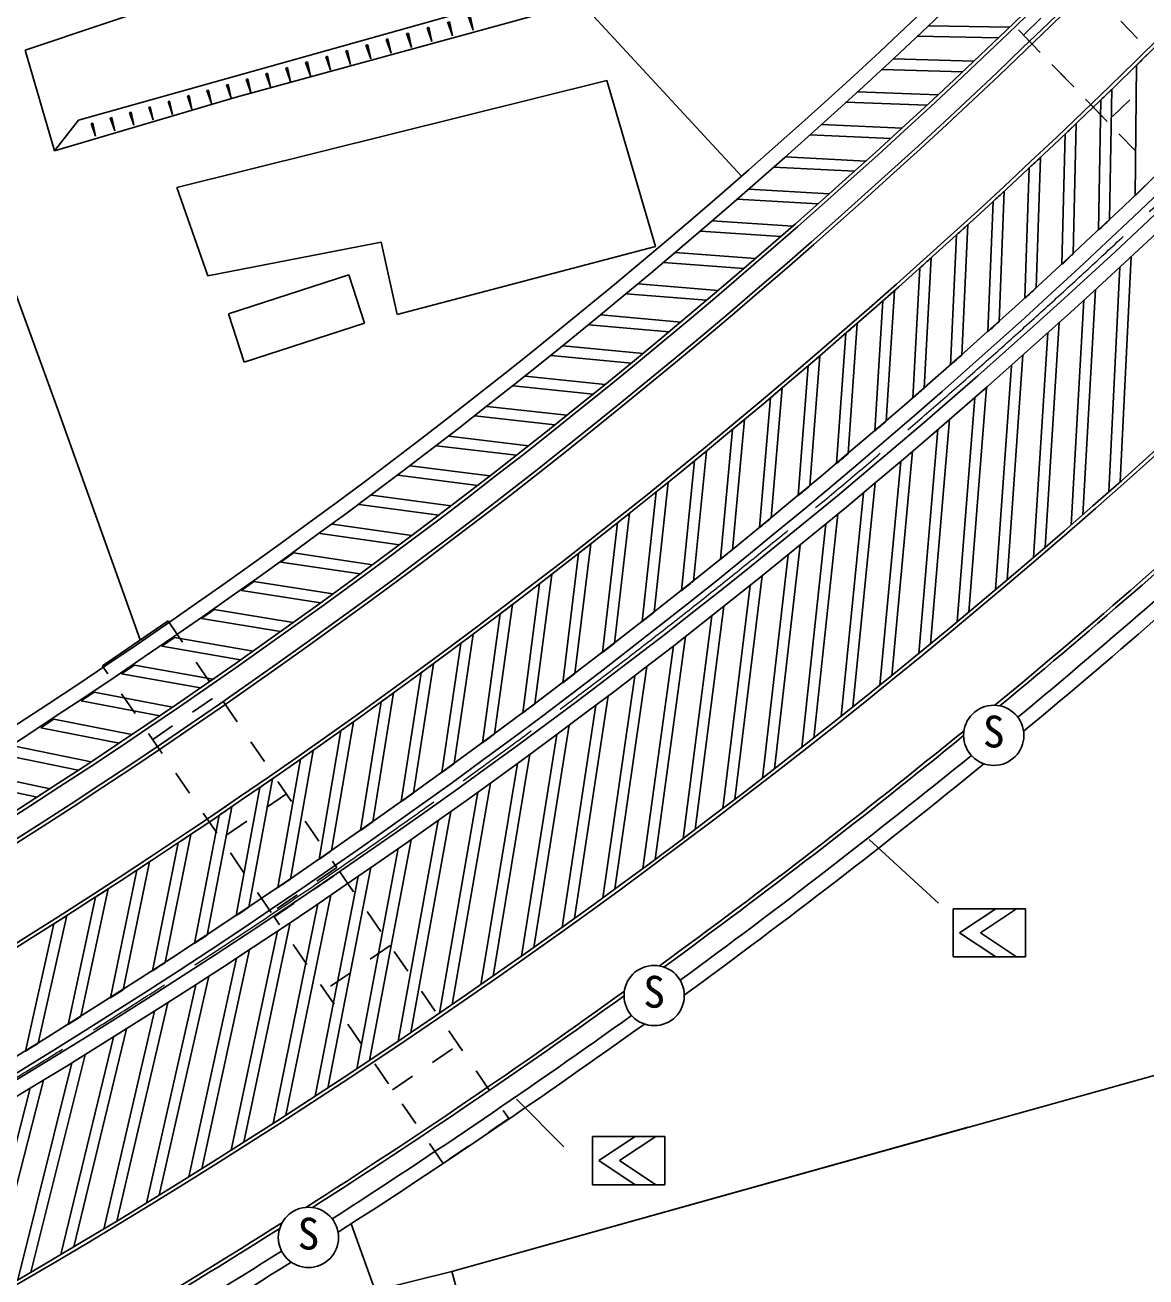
# Model space of a CAD drawing. Units: millimetres, scale not verified. Extents: x 40000 to 680000, y 20000 to 380000.
# Drawn here: x 494846 to 541336, y 267347 to 319290 of the extents above; entities that cross this region are included whole.
import ezdxf
from ezdxf.enums import TextEntityAlignment as Align

# ---------------------------------------------------------------- set-up
doc = ezdxf.new("R2010")
doc.units = ezdxf.units.MM
doc.header["$LTSCALE"] = 1000
doc.linetypes.add('CHAIN', pattern=[18.5, 12, -1.5, 3.5, -1.5])
for name, color, linetype, lineweight in [('M-BGD', 7, 'Continuous', 25), ('M-BMK', 2, 'CHAIN', 13), ('M-STR-STR1', 1, 'Continuous', 25), ('M-STR-STRC', 7, 'Continuous', 25), ('M-STR-STRD', 171, 'Continuous', 25)]:
    doc.layers.add(name, color=color, linetype=linetype, lineweight=lineweight)
doc.styles.add('ＭＳ ゴシック', font='')
doc.styles.get('ＭＳ ゴシック').set_extended_font_data('MS Gothic')

msp = doc.modelspace()

# ---------------------------------------------------------------- linework, layer by layer
at = {"layer": 'M-BGD'}
for p, q in [((503245, 321068), (494850, 318249)), ((517723, 321148), (497060, 315345)), ((517906, 320213), (503598, 316297)), ((517906, 320213), (524565, 313019)), ((513430, 319080), (513227, 319662)), ((513430, 319080), (513264, 319672)), ((513430, 319080), (513301, 319683)), ((536253, 318876), (536971, 319571)), ((540293, 319446), (540989, 318728)), ((510671, 318933), (510744, 318954)), ((510871, 318361), (510671, 318933)), ((510871, 318361), (510707, 318943)), ((510871, 318361), (510744, 318954)), ((511519, 319175), (511592, 319196)), ((511720, 318600), (511519, 319175)), ((511720, 318600), (511556, 319185)), ((511720, 318600), (511592, 319196)), ((512573, 318839), (512371, 319418)), ((512573, 318839), (512408, 319428)), ((512573, 318839), (512445, 319439)), ((532318, 319263), (535671, 319195)), ((536740, 318373), (536044, 319091)), ((508985, 318452), (509057, 318473)), ((509183, 317887), (508985, 318452)), ((509183, 317887), (509021, 318463)), ((509183, 317887), (509057, 318473)), ((509826, 318692), (509899, 318713)), ((510025, 318124), (509826, 318692)), ((510025, 318124), (509862, 318702)), ((510025, 318124), (509899, 318713)), ((531850, 318822), (535210, 318754)), ((536948, 318157), (536253, 318876)), ((496063, 314066), (494850, 318249)), ((507315, 317976), (507386, 317996)), ((507510, 317418), (507315, 317976)), ((507510, 317418), (507350, 317986)), ((507510, 317418), (507386, 317996)), ((508148, 318214), (508220, 318234)), ((508344, 317652), (508148, 318214)), ((508344, 317652), (508184, 318224)), ((508344, 317652), (508220, 318234)), ((505658, 317504), (505729, 317524)), ((505851, 316952), (505658, 317504)), ((505851, 316952), (505694, 317514)), ((505851, 316952), (505729, 317524)), ((506485, 317739), (506555, 317759)), ((506679, 317184), (506485, 317739)), ((506679, 317184), (506520, 317749)), ((506679, 317184), (506555, 317759)), ((530376, 317447), (533734, 317353)), ((530848, 317884), (534198, 317791)), ((538131, 316936), (537435, 317654)), ((538339, 316720), (537644, 317439)), ((540938, 317617), (540882, 312210)), ((518972, 316992), (501140, 312543)), ((504017, 317036), (504086, 317055)), ((504207, 316490), (504017, 317036)), ((504207, 316490), (504051, 317045)), ((504207, 316490), (504086, 317055)), ((504836, 317269), (504905, 317289)), ((505027, 316721), (504836, 317269)), ((505027, 316721), (504871, 317279)), ((505027, 316721), (504905, 317289)), ((518972, 316992), (521001, 310101)), ((501581, 316341), (501649, 316360)), ((501768, 315805), (501581, 316341)), ((501768, 315805), (501615, 316351)), ((501768, 315805), (501649, 316360)), ((502389, 316571), (502458, 316591)), ((502577, 316033), (502389, 316571)), ((502577, 316033), (502423, 316581)), ((502577, 316033), (502458, 316591)), ((503201, 316803), (503270, 316823)), ((503390, 316261), (503201, 316803)), ((503390, 316261), (503236, 316813)), ((503390, 316261), (503270, 316823)), ((529367, 316517), (532715, 316399)), ((539925, 316630), (539828, 311211)), ((503598, 316297), (496063, 314066)), ((499974, 315883), (500041, 315902)), ((500159, 315354), (499974, 315883)), ((500159, 315354), (500008, 315893)), ((500159, 315354), (500041, 315902)), ((500776, 316111), (500843, 316131)), ((500962, 315579), (500776, 316111)), ((500962, 315579), (500809, 316121)), ((500962, 315579), (500843, 316131)), ((528893, 316083), (532247, 315964)), ((539522, 315499), (538826, 316217)), ((539730, 315283), (539035, 316002)), ((539468, 316188), (539371, 310781)), ((540664, 316187), (539946, 315492)), ((497060, 315345), (496063, 314066)), ((498382, 315429), (498448, 315448)), ((498564, 314906), (498382, 315429)), ((498564, 314906), (498415, 315438)), ((498564, 314906), (498448, 315448)), ((499176, 315655), (499243, 315674)), ((499360, 315129), (499176, 315655)), ((499360, 315129), (499210, 315665)), ((499360, 315129), (499243, 315674)), ((497591, 315203), (497657, 315222)), ((497772, 314683), (497591, 315203)), ((497772, 314683), (497624, 315213)), ((497772, 314683), (497657, 315222)), ((527877, 315161), (531221, 315017)), ((538448, 315208), (538310, 309790)), ((540913, 314062), (540217, 314780)), ((527399, 314730), (530750, 314587)), ((537987, 314769), (537850, 309363)), ((526376, 313816), (529717, 313647)), ((536959, 313797), (536782, 308381)), ((525895, 313389), (529243, 313220)), ((536495, 313362), (536318, 307957)), ((492925, 312337), (496203, 303337)), ((501140, 312543), (502424, 308886)), ((524865, 312482), (528202, 312288)), ((535461, 312398), (535243, 306982)), ((524381, 312059), (527726, 311865)), ((534993, 311966), (534776, 306563)), ((523344, 311160), (526678, 310941)), ((522856, 310740), (526198, 310521)), ((533952, 311009), (533693, 305596)), ((509610, 310278), (502424, 308886)), ((510276, 307277), (509610, 310278)), ((510276, 307277), (521001, 310101)), ((533481, 310581), (533223, 305179)), ((521813, 309849), (525143, 309605)), ((532432, 309632), (532134, 304221)), ((540727, 309686), (540268, 300337)), ((521322, 309433), (524660, 309189)), ((531959, 309207), (531661, 303808)), ((540255, 309248), (539798, 299921)), ((508272, 308929), (503288, 307312)), ((508923, 306922), (508272, 308929)), ((520272, 308549), (523598, 308281)), ((519778, 308137), (523112, 307868)), ((530903, 308267), (530564, 302857)), ((539239, 308311), (538713, 298968)), ((530426, 307845), (530088, 302448)), ((538765, 307877), (538240, 298555)), ((503288, 307312), (503939, 305305)), ((518721, 307262), (522043, 306968)), ((503939, 305305), (508923, 306922)), ((518225, 306853), (521554, 306559)), ((528883, 306494), (528504, 301100)), ((529363, 306912), (528984, 301506)), ((537264, 306517), (536672, 297201)), ((537742, 306948), (537149, 297611)), ((517161, 305985), (520479, 305667)), ((516661, 305581), (519986, 305262)), ((527813, 305570), (527393, 300166)), ((536234, 305595), (535574, 296265)), ((527330, 305155), (526911, 299764)), ((535754, 305168), (535095, 295859)), ((515591, 304721), (518904, 304378)), ((515088, 304320), (518409, 303976)), ((526253, 304238), (525793, 298838)), ((534717, 304253), (533990, 294930)), ((514012, 303468), (517320, 303100)), ((525767, 303828), (525308, 298439)), ((534234, 303830), (533508, 294528)), ((496203, 303337), (499626, 293778)), ((513506, 303071), (516822, 302702)), ((524684, 302919), (524184, 297522)), ((533191, 302923), (532396, 293607)), ((524194, 302512), (523696, 297127)), ((532704, 302502), (531911, 293208)), ((511914, 301834), (515225, 301441)), ((512423, 302228), (515726, 301835)), ((523104, 301611), (522564, 296218)), ((531655, 301603), (530793, 292295)), ((510825, 300999), (514123, 300581)), ((522612, 301208), (522073, 295827)), ((531165, 301186), (530305, 291900)), ((510313, 300609), (513619, 300191)), ((521515, 300315), (520935, 294926)), ((530109, 300295), (529181, 290996)), ((509217, 299782), (512510, 299340)), ((521020, 299915), (520441, 294539)), ((529616, 299881), (528690, 290604)), ((508703, 299396), (512003, 298954)), ((519916, 299031), (519296, 293647)), ((528554, 298998), (527559, 289707)), ((507083, 298196), (510378, 297728)), ((507601, 298577), (510888, 298111)), ((519418, 298635), (518799, 293263)), ((528058, 298588), (527065, 289319)), ((518308, 297759), (517647, 292379)), ((526990, 297712), (525928, 288431)), ((505455, 297007), (505975, 297385)), ((505975, 297385), (509257, 296894)), ((517807, 297366), (517148, 291999)), ((526491, 297305), (525431, 288046)), ((505455, 297007), (508744, 296515)), ((503817, 295831), (504340, 296204)), ((504340, 296204), (507616, 295689)), ((516186, 296110), (515487, 290748)), ((516690, 296499), (515990, 291124)), ((525416, 296437), (524287, 287166)), ((503817, 295831), (507101, 295314)), ((524915, 296034), (523788, 286785)), ((502171, 294666), (502697, 295036)), ((502697, 295036), (505967, 294497)), ((515063, 295250), (514322, 289881)), ((523834, 295174), (522638, 285914)), ((500776, 294565), (498053, 292701)), ((500818, 294504), (500776, 294565)), ((502171, 294666), (505448, 294126)), ((514556, 294866), (513817, 289509)), ((523329, 294775), (522136, 285536)), ((500818, 294504), (501383, 293679)), ((513427, 294015), (512646, 288651)), ((500516, 293515), (501045, 293881)), ((500516, 293515), (503787, 292950)), ((501045, 293881), (504308, 293317)), ((512917, 293634), (512138, 288282)), ((521734, 293527), (520475, 284299)), ((522242, 293922), (520980, 284673)), ((498053, 292701), (498092, 292643)), ((498278, 292371), (498092, 292643)), ((498852, 292375), (499384, 292737)), ((499384, 292737), (502641, 292149)), ((501947, 292853), (502512, 292028)), ((511781, 292791), (510961, 287434)), ((520641, 292682), (519313, 283444)), ((498852, 292375), (502117, 291786)), ((511269, 292414), (510450, 287068)), ((520131, 292291), (518805, 283074)), ((497180, 291249), (497714, 291607)), ((497714, 291607), (500965, 290994)), ((499408, 290721), (498843, 291546)), ((510127, 291580), (509266, 286228)), ((519032, 291454), (517637, 282228)), ((497180, 291249), (500438, 290635)), ((501793, 290778), (502618, 291343)), ((503077, 291203), (503642, 290378)), ((509612, 291206), (508753, 285867)), ((518519, 291066), (517127, 281861)), ((495499, 290135), (496036, 290488)), ((496036, 290488), (499280, 289852)), ((508463, 290381), (507563, 285036)), ((495499, 290135), (498750, 289497)), ((500538, 289070), (499973, 289895)), ((500143, 289648), (500968, 290213)), ((507945, 290011), (507047, 284678)), ((516897, 289853), (515440, 280661)), ((517413, 290237), (515952, 281023)), ((494349, 289383), (497586, 288722)), ((504207, 289553), (504772, 288727)), ((493810, 289033), (497054, 288371)), ((506270, 288828), (505332, 283503)), ((506791, 289194), (505851, 283856)), ((515786, 289032), (514259, 279831)), ((492654, 288290), (495884, 287605)), ((515268, 288652), (513744, 279472)), ((492112, 287944), (495350, 287258)), ((501668, 287420), (501103, 288245)), ((505110, 288020), (504130, 282689)), ((505337, 287902), (505902, 287077)), ((514151, 287839), (512557, 278651)), ((504586, 287658), (503608, 282340)), ((505690, 287386), (504865, 286821)), ((513629, 287462), (512039, 278296)), ((501866, 285980), (503186, 286884)), ((503420, 286858), (502400, 281535)), ((502894, 286500), (501876, 281189)), ((502797, 285770), (502233, 286595)), ((504040, 286256), (503214, 285691)), ((506466, 286252), (507031, 285427)), ((511982, 286285), (510327, 277132)), ((512506, 286657), (510847, 277484)), ((501721, 285709), (500662, 280394)), ((501192, 285355), (500135, 280052)), ((510854, 285488), (509129, 276329)), ((503927, 284119), (503362, 284944)), ((510327, 285119), (508606, 275981)), ((499483, 284223), (498386, 278928)), ((500014, 284573), (498915, 279266)), ((507780, 284333), (506955, 283768)), ((509193, 284331), (507402, 275186)), ((507596, 284602), (507780, 284333)), ((507902, 284155), (508467, 283330)), ((506829, 283420), (507654, 283985)), ((508663, 283965), (506876, 274842)), ((497765, 283104), (496629, 277817)), ((498299, 283450), (497160, 278151)), ((505057, 282469), (504492, 283294)), ((506130, 283203), (505305, 282638)), ((507523, 283185), (505667, 274056)), ((506991, 282824), (505139, 273716)), ((505179, 282291), (506004, 282856)), ((496575, 282339), (495397, 277049)), ((505846, 282052), (503924, 272938)), ((505405, 281961), (505179, 282291)), ((509032, 282504), (509597, 281679)), ((496038, 281997), (494863, 276719)), ((505311, 281695), (503394, 272602)), ((506535, 280310), (505970, 281135)), ((509992, 281102), (509167, 280537)), ((503623, 280577), (501640, 271501)), ((504160, 280931), (502173, 271833)), ((510161, 280854), (510726, 280029)), ((508342, 279972), (507516, 279407)), ((501927, 279472), (499879, 270412)), ((502466, 279822), (500414, 270741)), ((507664, 278660), (507099, 279485)), ((511291, 279204), (511856, 278379)), ((500765, 278726), (498648, 269662)), ((500222, 278380), (498110, 269337)), ((499055, 277641), (496873, 268595)), ((508794, 277010), (508229, 277835)), ((512421, 277553), (512986, 276728)), ((498511, 277299), (496333, 268274)), ((546115, 276948), (512544, 267579)), ((497338, 276570), (495091, 267541)), ((511744, 276241), (512569, 276806)), ((496791, 276232), (494549, 267224)), ((509924, 275359), (509359, 276184)), ((513551, 275903), (514116, 275078)), ((495613, 275510), (493302, 266500)), ((510093, 275112), (510918, 275677)), ((495064, 275176), (492757, 266187)), ((511054, 273709), (510489, 274534)), ((514906, 273923), (514081, 273358)), ((514680, 274253), (514906, 273923)), ((533961, 273556), (512544, 267579)), ((512183, 272059), (511618, 272884)), ((513256, 272793), (512431, 272228)), ((508369, 269551), (509371, 266784)), ((512544, 267579), (509371, 266784)), ((512544, 267579), (514138, 261867))]:
    msp.add_line(p, q, dxfattribs=at)
for centre, radius, start, end in [((349995, 512438), 265634, 294.51928, 314.76767), ((348413, 514191), 270350, 294.67004, 314.7423), ((348413, 514191), 270500, 294.67004, 314.74221), ((348413, 514191), 271350, 294.67004, 314.74171), ((348413, 514191), 271500, 294.67004, 314.74162), ((348413, 514191), 275000, 294.67004, 314.73961), ((348413, 514191), 275150, 294.67004, 314.73952), ((348413, 514191), 275150, 314.40367, 314.53619), ((348413, 514191), 275150, 313.97666, 314.10918), ((348413, 514191), 275150, 313.54965, 313.68217), ((348413, 514191), 275150, 313.12264, 313.25516), ((348413, 514191), 275150, 312.69564, 312.82816), ((348413, 514191), 279000, 313.61839, 313.74731), ((348413, 514191), 279000, 313.19138, 313.32031), ((348413, 514191), 275150, 312.26863, 312.40115), ((349970, 514964), 286842, 294.31857, 314.40333), ((349970, 514964), 286992, 294.31857, 314.40342), ((348413, 514191), 275150, 311.84162, 311.97414), ((348413, 514191), 279000, 312.76437, 312.8933), ((348413, 514191), 275150, 311.41461, 311.54713), ((348413, 514191), 279000, 312.33736, 312.46629), ((348413, 514191), 279000, 311.91035, 312.03928), ((348413, 514191), 275150, 310.9876, 311.12012), ((348413, 514191), 275150, 310.5606, 310.69312), ((348413, 514191), 279000, 311.48334, 311.61227), ((348413, 514191), 275150, 310.13359, 310.26611), ((348413, 514191), 279000, 311.05634, 311.18526), ((348413, 514191), 275150, 309.70658, 309.8391), ((348413, 514191), 279000, 310.62933, 310.75826), ((348413, 514191), 275150, 309.27957, 309.41209), ((348413, 514191), 279000, 310.20232, 310.33125), ((349961, 514951), 290500, 309.585, 312.69293), ((349961, 514951), 290650, 309.61297, 312.66388), ((348413, 514191), 275150, 308.85256, 308.98508), ((349966, 514970), 291500, 309.66333, 312.60423), ((348413, 514191), 279000, 309.77531, 309.90424), ((348413, 514191), 275150, 308.42556, 308.55808), ((348413, 514191), 279000, 309.3483, 309.47723), ((348413, 514191), 275150, 307.99855, 308.13107), ((348413, 514191), 279000, 308.9213, 309.05022), ((348413, 514191), 275150, 307.57154, 307.70406), ((348413, 514191), 279000, 308.49429, 308.62322), ((348413, 514191), 275150, 307.14453, 307.27705), ((348413, 514191), 279000, 308.06728, 308.19621), ((348413, 514191), 275150, 306.71752, 306.85004), ((348413, 514191), 279000, 307.64027, 307.7692), ((348413, 514191), 275150, 306.29052, 306.42303), ((348413, 514191), 279000, 307.21326, 307.34219), ((348413, 514191), 275150, 305.86351, 305.99603), ((348413, 514191), 279000, 306.78626, 306.91518), ((348413, 514191), 275150, 305.4365, 305.56902), ((348413, 514191), 279000, 306.35925, 306.48818), ((349961, 514951), 290500, 306.10834, 309.25705), ((349961, 514951), 290650, 306.13266, 309.22908), ((348413, 514191), 275150, 305.00949, 305.14201), ((349966, 514970), 291500, 306.1728, 309.17239), ((348413, 514191), 279000, 305.93224, 306.06117), ((348413, 514191), 275150, 304.58248, 304.715), ((348413, 514191), 279000, 305.50523, 305.63416), ((348413, 514191), 275150, 304.15547, 304.28799), ((348413, 514191), 279000, 305.07822, 305.20715), ((348413, 514191), 275150, 303.72847, 303.86099), ((348413, 514191), 279000, 304.65122, 304.78014), ((348413, 514191), 275150, 303.30146, 303.43398), ((348413, 514191), 279000, 304.22421, 304.35314), ((348413, 514191), 275150, 302.87445, 303.00697), ((348413, 514191), 279000, 303.7972, 303.92613), ((348413, 514191), 275150, 302.44744, 302.57996), ((348413, 514191), 279000, 303.37019, 303.49912), ((348413, 514191), 279000, 302.94318, 303.07211), ((348413, 514191), 279000, 302.51617, 302.6451), ((349961, 514951), 290500, 302.60522, 305.75407), ((349961, 514951), 290650, 302.64915, 305.72975), ((348413, 514191), 279000, 302.08917, 302.21809), ((349966, 514970), 291500, 302.73247, 305.68356), ((348413, 514191), 279000, 301.66216, 301.79109), ((349961, 514951), 290500, 299.18414, 302.37643), ((349961, 514951), 290650, 299.20852, 302.3325), ((349966, 514970), 291500, 299.2492, 302.24344)]:
    msp.add_arc(centre, radius, start, end, dxfattribs=at)
at = {"layer": 'M-BMK'}
msp.add_arc((348883, 514785), 280000, 287.98259, 314.46025, dxfattribs=at)
at = {"layer": 'M-STR-STR1'}
for centre, radius, start, end in [((349995, 512438), 265034, 294.51926, 314.76809), ((349966, 514970), 292100, 309.62675, 312.63904), ((349966, 514970), 292100, 306.1289, 309.20897), ((349966, 514970), 292100, 302.71452, 305.72746), ((349966, 514970), 292100, 299.20565, 302.26139)]:
    msp.add_arc(centre, radius, start, end, dxfattribs=at)
at = {"layer": 'M-STR-STRC'}
for p, q in [((529855, 285492), (532732, 282862)), ((536337, 282626), (533337, 282626)), ((533337, 282626), (533337, 280626)), ((535106, 282626), (533606, 281626)), ((535967, 282626), (534467, 281626)), ((536337, 282626), (536337, 280626)), ((533606, 281626), (535106, 280626)), ((534467, 281626), (535967, 280626)), ((533337, 280626), (536337, 280626)), ((515225, 274725), (517197, 272753)), ((521378, 273173), (518378, 273173)), ((518378, 273173), (518378, 271173)), ((520147, 273173), (518647, 272173)), ((521008, 273173), (519508, 272173)), ((521378, 273173), (521378, 271173)), ((518647, 272173), (520147, 271173)), ((519508, 272173), (521008, 271173)), ((518378, 271173), (521378, 271173))]:
    msp.add_line(p, q, dxfattribs=at)
for centre in [(535024, 289820), (520939, 279024), (506601, 268988)]:
    msp.add_circle(centre, 1250, dxfattribs=at)
at = {"layer": 'M-STR-STRD'}
for centre, radius, start, end in [((348419, 514210), 279000, 294.66496, 314.73385), ((348419, 514210), 279600, 294.66266, 314.73353), ((349808, 514844), 279650, 294.34973, 314.43958)]:
    msp.add_arc(centre, radius, start, end, dxfattribs=at)
at = {"layer": 'M-STR-STRD', "color": 5}
msp.add_arc((349813, 514838), 280242, 294.35353, 314.44014, dxfattribs=at)

# ---------------------------------------------------------------- texts
at = {"layer": 'M-STR-STRC', "style": 'ＭＳ ゴシック'}
for p in [(535024, 288920), (520939, 278124), (506601, 268088)]:
    msp.add_text('S', height=1320, dxfattribs=at).set_placement(p, align=Align.BOTTOM_CENTER)

doc.saveas('drawing.dxf')
